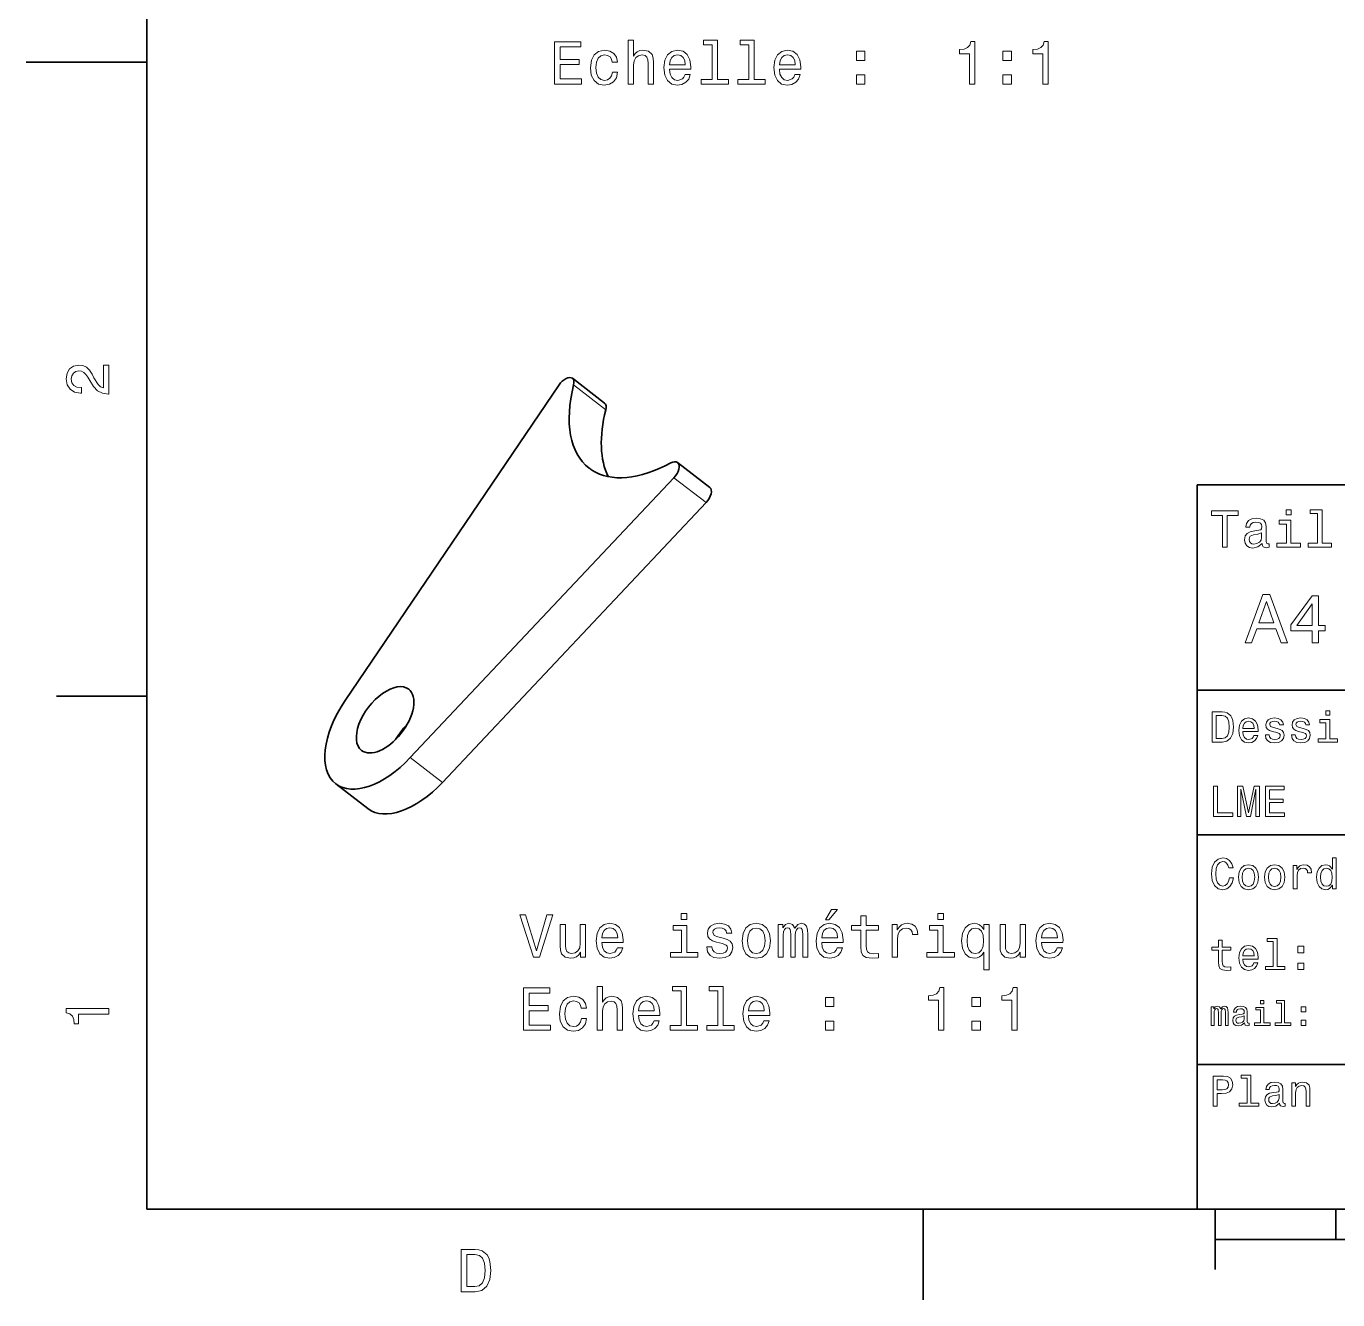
# Model space of a CAD drawing. Extents: x 0 to 297, y 0 to 210.
# Drawn here: x 0 to 108.7, y 2.5 to 108 of the extents above; entities that cross this region are included whole.
import ezdxf

# ---------------------------------------------------------------- set-up
doc = ezdxf.new("R2010")
doc.units = 0

msp = doc.modelspace()

# ---------------------------------------------------------------- linework, layer by layer
at = {"color": 7, "lineweight": 35}
for p, q in [((10, 200), (10, 10)), ((44.139091, 78.273125), (26.422001, 52.147549)), ((53.657539, 70.58255), (31.815496, 47.403862)), ((97, 10), (97, 70)), ((97, 70), (287, 70)), ((56.322235, 68.52935), (34.48019, 45.350662)), ((97, 53), (162, 53)), ((97, 41), (162, 41)), ((97, 22), (162, 22)), ((10, 10), (287, 10)), ((97, 10), (287, 10)), ((98.5, 7.5), (198.5, 7.5))]:
    msp.add_line(p, q, dxfattribs=at)
at = {"color": 7, "lineweight": 35, "ltscale": 0.25}
msp.add_line((10, 105), (0, 105), dxfattribs=at)
at = {"color": 7, "lineweight": 35, "ltscale": 0.084099}
for p, q in [((47.908073, 76.772141), (45.243378, 78.82534)), ((56.621529, 69.789574), (53.956833, 71.842773)), ((28.306526, 43.179794), (25.641832, 45.232994))]:
    msp.add_line(p, q, dxfattribs=at)
at = {"color": 7, "lineweight": 13, "ltscale": 0.084099}
for p, q in [((48.014305, 76.219543), (45.349609, 78.272751)), ((56.322235, 68.52935), (53.657539, 70.58255)), ((34.48019, 45.350662), (31.815496, 47.403862))]:
    msp.add_line(p, q, dxfattribs=at)
at = {"color": 7, "lineweight": 35, "ltscale": 0.1875}
for p, q in [((10, 52.5), (2.5, 52.5)), ((74.300003, 10), (74.300003, 2.5))]:
    msp.add_line(p, q, dxfattribs=at)
at = {"color": 7, "lineweight": 35, "ltscale": 0.125}
msp.add_line((98.5, 10), (98.5, 5), dxfattribs=at)
at = {"color": 7, "lineweight": 35, "ltscale": 0.0625}
msp.add_line((108.5, 10), (108.5, 7.5), dxfattribs=at)
at = {"color": 7, "lineweight": 13}
for points in [[(43.772778, 103.202789), (45.991798, 103.202789), (45.991798, 103.626419), (44.236755, 103.626419), (44.236755, 104.811577), (45.800156, 104.811577), (45.800156, 105.230164), (44.236755, 105.230164), (44.236755, 106.27916), (45.95145, 106.27916), (45.95145, 106.702789), (43.772778, 106.702789)], [(49.859951, 103.202789), (50.303757, 103.202789), (50.303757, 104.76619), (50.349144, 105.12426), (50.495399, 105.386505), (50.722343, 105.54789), (51.024937, 105.608406), (51.267014, 105.557976), (51.418312, 105.421806), (51.493958, 105.194862), (51.519173, 104.892273), (51.519173, 103.202789), (51.962978, 103.202789), (51.962978, 104.983047), (51.942806, 105.341118), (51.852028, 105.638672), (51.554478, 105.911003), (51.0905, 106.006821), (50.838341, 105.971519), (50.621479, 105.875702), (50.439922, 105.724403), (50.303757, 105.517632), (50.303757, 106.82383), (49.859951, 106.82383)], [(56.814564, 106.45063), (56.814564, 103.575989), (55.901741, 103.575989), (55.901741, 103.202789), (58.166149, 103.202789), (58.166149, 103.575989), (57.258369, 103.575989), (57.258369, 106.82383), (56.118599, 106.82383), (56.118599, 106.45063)], [(59.850586, 106.45063), (59.850586, 103.575989), (58.937763, 103.575989), (58.937763, 103.202789), (61.202171, 103.202789), (61.202171, 103.575989), (60.294392, 103.575989), (60.294392, 106.82383), (59.154621, 106.82383), (59.154621, 106.45063)], [(78.137329, 103.202789), (78.59626, 103.202789), (78.59626, 106.728004), (78.253326, 106.728004), (78.162544, 106.420372), (77.980988, 106.213593), (77.703613, 106.09256), (77.320328, 106.052216), (77.320328, 105.694145), (78.137329, 105.694145)], [(84.209373, 103.202789), (84.668304, 103.202789), (84.668304, 106.728004), (84.325363, 106.728004), (84.234589, 106.420372), (84.053032, 106.213593), (83.77565, 106.09256), (83.392365, 106.052216), (83.392365, 105.694145), (84.209373, 105.694145)], [(48.548714, 105.013306), (48.987473, 105.013306), (48.896698, 105.416763), (48.679836, 105.734489), (48.341942, 105.931175), (47.903179, 106.006821), (47.419029, 105.90596), (47.050873, 105.623535), (46.818886, 105.164604), (46.738194, 104.549332), (46.813843, 103.939102), (47.040787, 103.485207), (47.398857, 103.202789), (47.88805, 103.106972), (48.32177, 103.182617), (48.659664, 103.394432), (48.891651, 103.727287), (48.992516, 104.171089), (48.568886, 104.171089), (48.493237, 103.888672), (48.352028, 103.676849), (48.150299, 103.545731), (47.903179, 103.505386), (47.595543, 103.570946), (47.373642, 103.772675), (47.237473, 104.100487), (47.192085, 104.564461), (47.237473, 105.018349), (47.378685, 105.346161), (47.605629, 105.54789), (47.903179, 105.618492), (48.165428, 105.573105), (48.362114, 105.457115), (48.493237, 105.265472)], [(53.284302, 104.428291), (55.059521, 104.428291), (55.064564, 104.635063), (54.983871, 105.215034), (54.761971, 105.648758), (54.408943, 105.911003), (53.939922, 106.006821), (53.480991, 105.90596), (53.127964, 105.623535), (52.90102, 105.164604), (52.820328, 104.559418), (52.895977, 103.939102), (53.122921, 103.485207), (53.470901, 103.202789), (53.924793, 103.106972), (54.318165, 103.172531), (54.64093, 103.344002), (54.877964, 103.616333), (55.01413, 103.979446), (54.575371, 103.979446), (54.484592, 103.777718), (54.35347, 103.626419), (53.98027, 103.505386), (53.692806, 103.56086), (53.475945, 103.737373), (53.334736, 104.024834), (53.284302, 104.413162)], [(53.284302, 104.801491), (53.339779, 105.149475), (53.475945, 105.406677), (53.68272, 105.563019), (53.955055, 105.618492), (54.222343, 105.563019), (54.429115, 105.406677), (54.555199, 105.149475), (54.600586, 104.801491)], [(62.392372, 104.428291), (64.167587, 104.428291), (64.17263, 104.635063), (64.091942, 105.215034), (63.870041, 105.648758), (63.517014, 105.911003), (63.047993, 106.006821), (62.589058, 105.90596), (62.236034, 105.623535), (62.009087, 105.164604), (61.928398, 104.559418), (62.004044, 103.939102), (62.230988, 103.485207), (62.578972, 103.202789), (63.032864, 103.106972), (63.426235, 103.172531), (63.749001, 103.344002), (63.986034, 103.616333), (64.1222, 103.979446), (63.683441, 103.979446), (63.592659, 103.777718), (63.46154, 103.626419), (63.088341, 103.505386), (62.800873, 103.56086), (62.584015, 103.737373), (62.442806, 104.024834), (62.392372, 104.413162)], [(62.392372, 104.801491), (62.447849, 105.149475), (62.584015, 105.406677), (62.790787, 105.563019), (63.063126, 105.618492), (63.330414, 105.563019), (63.537186, 105.406677), (63.663269, 105.149475), (63.708656, 104.801491)], [(68.772057, 105.159561), (69.468018, 105.159561), (69.468018, 105.911003), (68.772057, 105.911003)], [(80.916145, 105.159561), (81.612106, 105.159561), (81.612106, 105.911003), (80.916145, 105.911003)], [(68.772057, 103.202789), (69.468018, 103.202789), (69.468018, 103.954231), (68.772057, 103.954231)], [(80.916145, 103.202789), (81.612106, 103.202789), (81.612106, 103.954231), (80.916145, 103.954231)], [(6.833213, 77.519447), (6.833213, 79.925072), (6.399496, 79.925072), (6.399496, 78.023773), (6.162464, 78.129684), (5.965778, 78.311241), (5.607709, 78.871033), (5.456412, 79.168587), (5.239553, 79.501442), (4.987392, 79.738472), (4.689842, 79.874641), (4.351945, 79.925072), (3.928314, 79.839333), (3.595461, 79.602303), (3.383646, 79.239189), (3.307997, 78.770172), (3.393732, 78.286018), (3.630764, 77.91787), (4.009006, 77.680832), (4.508286, 77.600143), (4.578891, 77.600143), (4.578891, 78.059074), (4.538545, 78.059074), (4.195605, 78.104462), (3.943444, 78.240631), (3.782061, 78.457489), (3.726585, 78.744957), (3.777017, 79.03746), (3.903098, 79.254318), (4.099784, 79.395531), (4.346902, 79.445961), (4.578891, 79.41066), (4.775577, 79.314842), (4.947046, 79.153458), (5.098343, 78.931557), (5.259727, 78.634003), (5.572406, 78.139771), (5.90526, 77.791786), (6.308718, 77.585014), (6.818084, 77.519447)], [(99.102303, 64.837173), (99.5, 64.837173), (99.5, 67.47406), (100.407784, 67.47406), (100.407784, 67.837173), (98.190201, 67.837173), (98.190201, 67.47406), (99.102303, 67.47406)], [(104.786743, 67.940918), (104.384727, 67.940918), (104.384727, 67.508644), (104.786743, 67.508644)], [(106.969742, 67.621033), (106.969742, 65.157059), (106.187317, 65.157059), (106.187317, 64.837173), (108.128242, 64.837173), (108.128242, 65.157059), (107.350143, 65.157059), (107.350143, 67.940918), (106.373199, 67.940918), (106.373199, 67.621033)], [(102.387611, 65.139771), (102.387611, 65.126801), (102.409225, 64.979828), (102.47406, 64.876076), (102.746399, 64.793945), (102.958214, 64.828529), (102.958214, 65.122475), (102.867432, 65.109505), (102.746399, 65.165703), (102.724785, 65.338615), (102.724785, 66.540344), (102.672913, 66.84726), (102.521614, 67.0634), (102.257927, 67.193085), (101.886169, 67.240631), (101.523056, 67.188759), (101.255043, 67.041786), (101.086456, 66.812675), (101.030258, 66.510086), (101.030258, 66.484146), (101.371758, 66.484146), (101.402016, 66.665703), (101.497116, 66.795387), (101.65274, 66.873199), (101.873199, 66.903458), (102.085014, 66.881844), (102.236313, 66.817001), (102.327087, 66.704605), (102.357346, 66.548988), (102.340057, 66.367432), (102.270897, 66.276657), (102.097984, 66.233429), (101.773773, 66.198845), (101.402016, 66.121033), (101.138329, 65.982704), (100.982712, 65.766571), (100.935158, 65.446686), (100.978386, 65.161385), (101.112389, 64.949562), (101.328529, 64.815559), (101.626801, 64.768013), (102.028816, 64.858788)], [(104.773773, 65.157059), (104.773773, 67.080688), (103.796829, 67.080688), (103.796829, 66.756485), (104.393372, 66.756485), (104.393372, 65.157059), (103.615273, 65.157059), (103.615273, 64.837173), (105.560516, 64.837173), (105.560516, 65.157059)], [(102.344383, 65.649857), (102.292511, 65.425072), (102.154182, 65.252159), (101.946686, 65.139771), (101.691643, 65.100861), (101.527374, 65.122475), (101.41066, 65.191643), (101.337173, 65.312675), (101.315559, 65.481262), (101.332855, 65.632561), (101.402016, 65.740631), (101.678673, 65.861671), (102.028816, 65.913544), (102.344383, 66.017288)], [(100.982712, 56.9049), (101.51297, 56.9049), (101.933716, 58.080692), (103.530258, 58.080692), (103.951012, 56.9049), (104.492798, 56.9049), (103.028816, 60.910664), (102.440926, 60.910664)], [(102.118156, 58.570606), (102.734871, 60.334293), (103.351585, 58.570606)], [(106.521614, 56.9049), (107.040344, 56.9049), (107.040344, 57.896255), (107.610954, 57.896255), (107.610954, 58.357349), (107.040344, 58.357349), (107.040344, 60.818443), (106.515854, 60.818443), (104.763687, 58.403458), (104.763687, 57.896255), (106.521614, 57.896255)], [(105.247841, 58.357349), (106.521614, 60.149857), (106.521614, 58.357349)], [(99.080688, 51.190563), (98.248558, 51.190563), (98.248558, 48.690563), (99.080688, 48.690563), (99.473343, 48.769814), (99.765129, 49.011169), (99.945244, 49.40382), (100.010086, 49.940563), (99.952446, 50.488113), (99.880402, 50.70425), (99.779541, 50.877163), (99.487755, 51.111313), (99.296829, 51.168949)], [(107.992798, 51.27702), (107.657784, 51.27702), (107.657784, 50.916786), (107.992798, 50.916786)], [(99.055473, 50.891571), (99.329254, 50.837536), (99.516571, 50.671829), (99.628242, 50.376442), (99.664268, 49.940563), (99.624641, 49.519093), (99.51297, 49.223705), (99.322044, 49.047192), (99.055473, 48.989555), (98.583572, 48.989555), (98.583572, 50.891571)], [(100.784584, 49.565922), (102.052597, 49.565922), (102.056198, 49.713619), (101.998558, 50.127884), (101.840057, 50.437683), (101.587898, 50.625), (101.252884, 50.693443), (100.925072, 50.621399), (100.672913, 50.41967), (100.510803, 50.091862), (100.453171, 49.659584), (100.507202, 49.216499), (100.669312, 48.892292), (100.91787, 48.690563), (101.242073, 48.62212), (101.523056, 48.668949), (101.753601, 48.791428), (101.922913, 48.98595), (102.020172, 49.245319), (101.706772, 49.245319), (101.64193, 49.101227), (101.548271, 48.993156), (101.2817, 48.9067), (101.07637, 48.946327), (100.921471, 49.072407), (100.820602, 49.27774), (100.784584, 49.555115)], [(100.784584, 49.832493), (100.824211, 50.081055), (100.921471, 50.264771), (101.069168, 50.376442), (101.263687, 50.416069), (101.454613, 50.376442), (101.602303, 50.264771), (101.69236, 50.081055), (101.724785, 49.832493)], [(103.623199, 49.818085), (103.317001, 49.890129), (103.090057, 49.972984), (103.014412, 50.142292), (103.036026, 50.261169), (103.111671, 50.347622), (103.234146, 50.401657), (103.41066, 50.423271), (103.579971, 50.401657), (103.713257, 50.336815), (103.799713, 50.239555), (103.835732, 50.109871), (104.145531, 50.109871), (104.145531, 50.117077), (104.091499, 50.351227), (103.943802, 50.534943), (103.713257, 50.650219), (103.41066, 50.693443), (103.104469, 50.650219), (102.881126, 50.531342), (102.740631, 50.354828), (102.697403, 50.131485), (102.729828, 49.915348), (102.830688, 49.76405), (102.996399, 49.655983), (103.237755, 49.580334), (103.590775, 49.493877), (103.806915, 49.40382), (103.864555, 49.331772), (103.886169, 49.223705), (103.853745, 49.09042), (103.767288, 48.989555), (103.626801, 48.924713), (103.439484, 48.903099), (103.241356, 48.924713), (103.09726, 49.000362), (103, 49.122841), (102.960373, 49.292149), (102.654175, 49.292149), (102.704613, 49.003963), (102.852303, 48.795029), (103.086456, 48.668949), (103.41066, 48.62212), (103.749283, 48.668949), (103.997841, 48.795029), (104.149139, 48.996758), (104.203171, 49.259727), (104.163544, 49.486671), (104.051872, 49.641571), (103.868156, 49.742435)], [(105.791786, 49.818085), (105.485588, 49.890129), (105.258644, 49.972984), (105.182999, 50.142292), (105.204613, 50.261169), (105.280258, 50.347622), (105.40274, 50.401657), (105.579254, 50.423271), (105.748558, 50.401657), (105.881844, 50.336815), (105.9683, 50.239555), (106.004326, 50.109871), (106.314117, 50.109871), (106.314117, 50.117077), (106.260086, 50.351227), (106.112396, 50.534943), (105.881844, 50.650219), (105.579254, 50.693443), (105.273056, 50.650219), (105.049713, 50.531342), (104.909225, 50.354828), (104.865997, 50.131485), (104.898415, 49.915348), (104.999283, 49.76405), (105.164986, 49.655983), (105.406342, 49.580334), (105.759369, 49.493877), (105.975502, 49.40382), (106.033142, 49.331772), (106.054756, 49.223705), (106.022339, 49.09042), (105.935883, 48.989555), (105.795387, 48.924713), (105.60807, 48.903099), (105.409943, 48.924713), (105.265854, 49.000362), (105.168587, 49.122841), (105.12896, 49.292149), (104.822769, 49.292149), (104.873199, 49.003963), (105.020897, 48.795029), (105.255043, 48.668949), (105.579254, 48.62212), (105.91787, 48.668949), (106.166428, 48.795029), (106.317726, 48.996758), (106.371758, 49.259727), (106.33213, 49.486671), (106.220459, 49.641571), (106.036743, 49.742435)], [(107.981987, 48.957134), (107.981987, 50.560158), (107.16787, 50.560158), (107.16787, 50.289986), (107.664986, 50.289986), (107.664986, 48.957134), (107.016571, 48.957134), (107.016571, 48.690563), (108.637611, 48.690563), (108.637611, 48.957134)], [(98.353027, 42.530979), (99.959656, 42.530979), (99.959656, 42.833572), (98.684441, 42.833572), (98.684441, 45.030979), (98.353027, 45.030979)], [(100.352303, 42.530979), (100.629684, 42.530979), (100.629684, 44.80043), (101.097984, 42.530979), (101.407784, 42.530979), (101.872482, 44.80043), (101.872482, 42.530979), (102.153458, 42.530979), (102.153458, 45.030979), (101.713974, 45.030979), (101.252884, 42.826366), (100.795387, 45.030979), (100.352303, 45.030979)], [(102.664986, 42.530979), (104.25, 42.530979), (104.25, 42.833572), (102.996399, 42.833572), (102.996399, 43.680115), (104.113113, 43.680115), (104.113113, 43.979107), (102.996399, 43.979107), (102.996399, 44.728386), (104.221184, 44.728386), (104.221184, 45.030979), (102.664986, 45.030979)], [(108.201729, 36.829971), (108.201729, 36.530979), (108.51873, 36.530979), (108.51873, 39.117435), (108.20533, 39.117435), (108.20533, 38.170029), (107.963974, 38.443802), (107.816284, 38.508644), (107.646973, 38.533859), (107.340775, 38.461815), (107.103027, 38.260086), (106.948128, 37.935879), (106.894089, 37.5), (106.948128, 37.064121), (107.103027, 36.736309), (107.340775, 36.530979), (107.646973, 36.462536), (107.816284, 36.487751), (107.967575, 36.552593)], [(99.66787, 37.460373), (99.595818, 37.15778), (99.476944, 36.941643), (99.311241, 36.808357), (99.116714, 36.765129), (98.882568, 36.829971), (98.698845, 37.024494), (98.57637, 37.341499), (98.536743, 37.780979), (98.57637, 38.216858), (98.695244, 38.537464), (98.87896, 38.731987), (99.116714, 38.80043), (99.289627, 38.764408), (99.437317, 38.663544), (99.552597, 38.501442), (99.631844, 38.278099), (99.97406, 38.278099), (99.865997, 38.620316), (99.678673, 38.879681), (99.422913, 39.041786), (99.116714, 39.099422), (98.734871, 39.009365), (98.443085, 38.757202), (98.25576, 38.342937), (98.190926, 37.780979), (98.25576, 37.219021), (98.443085, 36.804756), (98.734871, 36.548992), (99.116714, 36.462536), (99.451729, 36.530979), (99.721901, 36.721901), (99.912827, 37.035301), (100.013687, 37.460373)], [(100.413544, 37.496399), (100.471184, 37.056915), (100.636887, 36.732708), (100.899857, 36.530979), (101.252884, 36.462536), (101.602303, 36.530979), (101.865273, 36.729107), (102.030983, 37.053314), (102.092216, 37.496399), (102.030983, 37.935879), (101.865273, 38.263687), (101.602303, 38.461815), (101.252884, 38.533859), (100.899857, 38.461815), (100.636887, 38.260086), (100.471184, 37.935879)], [(100.737755, 37.5), (100.770172, 37.824207), (100.87104, 38.058357), (101.033142, 38.20245), (101.252884, 38.25288), (101.469017, 38.20245), (101.631126, 38.061958), (101.731987, 37.824207), (101.768013, 37.5), (101.731987, 37.172188), (101.631126, 36.934437), (101.469017, 36.790344), (101.252884, 36.743515), (101.033142, 36.790344), (100.87104, 36.934437), (100.770172, 37.172188)], [(102.58213, 37.496399), (102.639771, 37.056915), (102.805473, 36.732708), (103.068443, 36.530979), (103.421471, 36.462536), (103.770897, 36.530979), (104.033859, 36.729107), (104.19957, 37.053314), (104.260803, 37.496399), (104.19957, 37.935879), (104.033859, 38.263687), (103.770897, 38.461815), (103.421471, 38.533859), (103.068443, 38.461815), (102.805473, 38.260086), (102.639771, 37.935879)], [(102.906342, 37.5), (102.938759, 37.824207), (103.039627, 38.058357), (103.201729, 38.20245), (103.421471, 38.25288), (103.637611, 38.20245), (103.799713, 38.061958), (103.900574, 37.824207), (103.9366, 37.5), (103.900574, 37.172188), (103.799713, 36.934437), (103.637611, 36.790344), (103.421471, 36.743515), (103.201729, 36.790344), (103.039627, 36.934437), (102.938759, 37.172188)], [(104.963257, 36.530979), (105.280258, 36.530979), (105.280258, 37.636887), (105.312683, 37.903458), (105.409943, 38.094379), (105.568443, 38.209652), (105.780983, 38.249279), (105.939484, 38.224064), (106.058357, 38.152016), (106.130402, 38.029537), (106.155617, 37.863831), (106.476227, 37.863831), (106.432999, 38.155621), (106.314117, 38.364552), (106.115997, 38.490635), (105.845825, 38.533859), (105.662102, 38.505043), (105.503601, 38.432995), (105.363113, 38.310516), (105.251442, 38.144814), (105.251442, 38.465416), (104.963257, 38.465416)], [(107.701012, 38.249279), (107.909943, 38.198845), (108.068443, 38.058357), (108.162102, 37.824207), (108.198128, 37.5), (108.162102, 37.172188), (108.068443, 36.938038), (107.909943, 36.793949), (107.701012, 36.747116), (107.502884, 36.793949), (107.351585, 36.938038), (107.250717, 37.175793), (107.2183, 37.5), (107.250717, 37.820606), (107.351585, 38.054756), (107.502884, 38.198845)], [(66.203926, 33.956718), (66.50148, 33.956718), (67.202484, 34.814064), (66.708252, 34.814064)], [(43.141247, 34.385391), (42.263725, 31.404844), (41.360985, 34.385391), (40.881878, 34.385391), (42.011562, 30.880348), (42.515884, 30.880348), (43.620354, 34.385391)], [(47.680149, 32.105854), (49.455368, 32.105854), (49.460411, 32.312626), (49.379719, 32.892597), (49.157814, 33.326313), (48.80479, 33.588562), (48.33577, 33.684383), (47.876835, 33.583519), (47.523811, 33.301098), (47.296864, 32.842163), (47.216175, 32.236977), (47.291821, 31.616659), (47.518768, 31.162769), (47.866749, 30.880348), (48.320641, 30.784527), (48.714012, 30.850088), (49.036777, 31.021559), (49.273811, 31.293894), (49.409977, 31.657005), (48.971218, 31.657005), (48.88044, 31.455276), (48.749313, 31.30398), (48.376114, 31.182941), (48.088654, 31.238417), (47.871792, 31.41493), (47.730583, 31.702394), (47.680149, 32.090721)], [(54.735626, 34.501385), (54.266605, 34.501385), (54.266605, 33.997063), (54.735626, 33.997063)], [(57.726261, 32.458878), (57.297585, 32.559742), (56.979862, 32.675735), (56.873955, 32.912769), (56.904213, 33.079197), (57.010124, 33.200233), (57.181591, 33.275883), (57.428711, 33.306141), (57.665741, 33.275883), (57.852341, 33.185104), (57.973381, 33.048935), (58.023811, 32.867378), (58.457527, 32.867378), (58.457527, 32.877468), (58.381882, 33.205276), (58.17511, 33.462482), (57.852341, 33.623863), (57.428711, 33.684383), (57.000038, 33.623863), (56.687355, 33.457436), (56.490669, 33.21032), (56.430153, 32.89764), (56.47554, 32.595047), (56.616749, 32.383228), (56.84874, 32.231934), (57.186634, 32.126026), (57.68087, 32.00499), (57.983467, 31.878908), (58.064156, 31.778042), (58.094414, 31.626745), (58.049026, 31.440147), (57.92799, 31.298937), (57.731304, 31.208158), (57.469055, 31.177898), (57.191681, 31.208158), (56.989948, 31.314066), (56.853783, 31.485535), (56.798306, 31.722567), (56.369633, 31.722567), (56.440239, 31.319109), (56.647011, 31.026602), (56.974819, 30.850088), (57.428711, 30.784527), (57.902771, 30.850088), (58.250755, 31.026602), (58.46257, 31.309023), (58.538219, 31.677177), (58.482742, 31.994902), (58.326405, 32.211761), (58.069199, 32.35297)], [(59.30479, 32.231934), (59.385483, 31.616659), (59.61747, 31.162769), (59.985626, 30.880348), (60.479862, 30.784527), (60.969055, 30.880348), (61.337212, 31.157726), (61.569199, 31.611616), (61.654934, 32.231934), (61.569199, 32.847206), (61.337212, 33.306141), (60.969055, 33.583519), (60.479862, 33.684383), (59.985626, 33.583519), (59.61747, 33.301098), (59.385483, 32.847206)], [(62.295425, 30.880348), (62.703926, 30.880348), (62.703926, 32.690868), (62.729141, 32.9632), (62.804794, 33.159885), (62.920784, 33.275883), (63.072083, 33.32127), (63.193123, 33.280926), (63.273811, 33.180061), (63.314156, 33.008591), (63.329285, 32.781647), (63.329285, 30.880348), (63.71257, 30.880348), (63.71257, 32.690868), (63.737789, 32.958157), (63.813438, 33.154842), (63.934475, 33.275883), (64.08577, 33.32127), (64.20681, 33.280926), (64.287498, 33.180061), (64.337936, 32.781647), (64.337936, 30.880348), (64.746437, 30.880348), (64.746437, 32.751385), (64.721222, 33.139713), (64.640526, 33.437263), (64.479141, 33.61882), (64.216896, 33.684383), (63.909256, 33.583519), (63.672226, 33.291012), (63.485626, 33.578476), (63.172947, 33.684383), (62.885483, 33.583519), (62.688797, 33.301098), (62.688797, 33.588562), (62.295425, 33.588562)], [(65.896286, 32.105854), (67.671509, 32.105854), (67.676544, 32.312626), (67.595856, 32.892597), (67.373955, 33.326313), (67.020927, 33.588562), (66.55191, 33.684383), (66.092972, 33.583519), (65.739952, 33.301098), (65.513, 32.842163), (65.432312, 32.236977), (65.507965, 31.616659), (65.734909, 31.162769), (66.082886, 30.880348), (66.536781, 30.784527), (66.930153, 30.850088), (67.252914, 31.021559), (67.489952, 31.293894), (67.626114, 31.657005), (67.187355, 31.657005), (67.096573, 31.455276), (66.965454, 31.30398), (66.592255, 31.182941), (66.304794, 31.238417), (66.087936, 31.41493), (65.946724, 31.702394), (65.896286, 32.090721)], [(69.139084, 33.119541), (69.139084, 31.762913), (69.169342, 31.324152), (69.310555, 31.021559), (69.592972, 30.845045), (70.072083, 30.784527), (70.596573, 30.809744), (70.596573, 31.193027), (70.213287, 31.162769), (69.865311, 31.203115), (69.678711, 31.329195), (69.598015, 31.541012), (69.582886, 31.838562), (69.582886, 33.119541), (70.596573, 33.119541), (70.596573, 33.497784), (69.582886, 33.497784), (69.582886, 34.28957), (69.139084, 34.28957), (69.139084, 33.497784), (68.372513, 33.497784), (68.372513, 33.119541)], [(71.746429, 30.880348), (72.190231, 30.880348), (72.190231, 32.428619), (72.235626, 32.801819), (72.371796, 33.069107), (72.593697, 33.230492), (72.891243, 33.285969), (73.113144, 33.250664), (73.279572, 33.149799), (73.380432, 32.978333), (73.415741, 32.746342), (73.864586, 32.746342), (73.80407, 33.154842), (73.637642, 33.44735), (73.36026, 33.623863), (72.982025, 33.684383), (72.724815, 33.644035), (72.502914, 33.543171), (72.306229, 33.371704), (72.149887, 33.139713), (72.149887, 33.588562), (71.746429, 33.588562)], [(75.987785, 34.501385), (75.518768, 34.501385), (75.518768, 33.997063), (75.987785, 33.997063)], [(79.316315, 33.169975), (79.159973, 33.396919), (78.983459, 33.558304), (78.776688, 33.649078), (78.539658, 33.684383), (78.110985, 33.583519), (77.77813, 33.301098), (77.561272, 32.847206), (77.485626, 32.236977), (77.561272, 31.621702), (77.77813, 31.167812), (78.110985, 30.880348), (78.539658, 30.784527), (78.776688, 30.814787), (78.978424, 30.90052), (79.15493, 31.056862), (79.316315, 31.293894), (79.316315, 29.831356), (79.760117, 29.831356), (79.760117, 33.588562), (79.316315, 33.588562)], [(84.112427, 32.105854), (85.887634, 32.105854), (85.892685, 32.312626), (85.811989, 32.892597), (85.590088, 33.326313), (85.237061, 33.588562), (84.768044, 33.684383), (84.309113, 33.583519), (83.956085, 33.301098), (83.729141, 32.842163), (83.648445, 32.236977), (83.724091, 31.616659), (83.951035, 31.162769), (84.299026, 30.880348), (84.752914, 30.784527), (85.146286, 30.850088), (85.469055, 31.021559), (85.706085, 31.293894), (85.842255, 31.657005), (85.403488, 31.657005), (85.312714, 31.455276), (85.181587, 31.30398), (84.808388, 31.182941), (84.52092, 31.238417), (84.304062, 31.41493), (84.162857, 31.702394), (84.112427, 32.090721)], [(46.343697, 33.588562), (45.899891, 33.588562), (45.899891, 32.025162), (45.849457, 31.662048), (45.703205, 31.399801), (45.476261, 31.238417), (45.178711, 31.187984), (44.941677, 31.228331), (44.790382, 31.349369), (44.704647, 31.556141), (44.684475, 31.848648), (44.684475, 33.588562), (44.240669, 33.588562), (44.240669, 31.808302), (44.255798, 31.450233), (44.35162, 31.152683), (44.644127, 30.880348), (45.113148, 30.784527), (45.365311, 30.81983), (45.582169, 30.910608), (45.768768, 31.066948), (45.920063, 31.293894), (45.920063, 30.880348), (46.343697, 30.880348)], [(47.680149, 32.47905), (47.735626, 32.827034), (47.871792, 33.08424), (48.078568, 33.240578), (48.350899, 33.296055), (48.618191, 33.240578), (48.824963, 33.08424), (48.951042, 32.827034), (48.996433, 32.47905)], [(54.720497, 31.253548), (54.720497, 33.497784), (53.580727, 33.497784), (53.580727, 33.119541), (54.276691, 33.119541), (54.276691, 31.253548), (53.368912, 31.253548), (53.368912, 30.880348), (55.638363, 30.880348), (55.638363, 31.253548)], [(59.758682, 32.236977), (59.80407, 32.690868), (59.945282, 33.018677), (60.172226, 33.220406), (60.479862, 33.291012), (60.782455, 33.220406), (61.009399, 33.02372), (61.150612, 32.690868), (61.201042, 32.236977), (61.150612, 31.778042), (61.009399, 31.44519), (60.782455, 31.24346), (60.479862, 31.177898), (60.172226, 31.24346), (59.945282, 31.44519), (59.80407, 31.778042)], [(65.896286, 32.47905), (65.951767, 32.827034), (66.087936, 33.08424), (66.294708, 33.240578), (66.567039, 33.296055), (66.834328, 33.240578), (67.0411, 33.08424), (67.167183, 32.827034), (67.21257, 32.47905)], [(75.972656, 31.253548), (75.972656, 33.497784), (74.832886, 33.497784), (74.832886, 33.119541), (75.528854, 33.119541), (75.528854, 31.253548), (74.621071, 31.253548), (74.621071, 30.880348), (76.890518, 30.880348), (76.890518, 31.253548)], [(77.939514, 32.236977), (77.984901, 32.685825), (78.126114, 33.013634), (78.337929, 33.215363), (78.615311, 33.285969), (78.907814, 33.215363), (79.129715, 33.018677), (79.260834, 32.690868), (79.311272, 32.236977), (79.260834, 31.778042), (79.129715, 31.450233), (78.907814, 31.248505), (78.615311, 31.182941), (78.337929, 31.248505), (78.126114, 31.450233), (77.984901, 31.783087)], [(82.77597, 33.588562), (82.332169, 33.588562), (82.332169, 32.025162), (82.281731, 31.662048), (82.135483, 31.399801), (81.908531, 31.238417), (81.610977, 31.187984), (81.373947, 31.228331), (81.222656, 31.349369), (81.136917, 31.556141), (81.116745, 31.848648), (81.116745, 33.588562), (80.672943, 33.588562), (80.672943, 31.808302), (80.688072, 31.450233), (80.78389, 31.152683), (81.076401, 30.880348), (81.545425, 30.784527), (81.797577, 30.81983), (82.014442, 30.910608), (82.201035, 31.066948), (82.352341, 31.293894), (82.352341, 30.880348), (82.77597, 30.880348)], [(84.112427, 32.47905), (84.167892, 32.827034), (84.304062, 33.08424), (84.510834, 33.240578), (84.783173, 33.296055), (85.050461, 33.240578), (85.257233, 33.08424), (85.383316, 32.827034), (85.428703, 32.47905)], [(98.763687, 31.449568), (98.763687, 30.480547), (98.785301, 30.167147), (98.886169, 29.951008), (99.087898, 29.824926), (99.430115, 29.7817), (99.804756, 29.799711), (99.804756, 30.073486), (99.530983, 30.051872), (99.282417, 30.08069), (99.149132, 30.170748), (99.091499, 30.322046), (99.080688, 30.534582), (99.080688, 31.449568), (99.804756, 31.449568), (99.804756, 31.71974), (99.080688, 31.71974), (99.080688, 32.285301), (98.763687, 32.285301), (98.763687, 31.71974), (98.216141, 31.71974), (98.216141, 31.449568)], [(100.784584, 30.725504), (102.052597, 30.725504), (102.056198, 30.873198), (101.998558, 31.287464), (101.840057, 31.597261), (101.587898, 31.784582), (101.252884, 31.853025), (100.925072, 31.780979), (100.672913, 31.57925), (100.510803, 31.25144), (100.453171, 30.819164), (100.507202, 30.37608), (100.669312, 30.051872), (100.91787, 29.850143), (101.242073, 29.7817), (101.523056, 29.828529), (101.753601, 29.951008), (101.922913, 30.145533), (102.020172, 30.404898), (101.706772, 30.404898), (101.64193, 30.260807), (101.548271, 30.152737), (101.2817, 30.066282), (101.07637, 30.105907), (100.921471, 30.231987), (100.820602, 30.437319), (100.784584, 30.714697)], [(100.784584, 30.992075), (100.824211, 31.240633), (100.921471, 31.424351), (101.069168, 31.536022), (101.263687, 31.575647), (101.454613, 31.536022), (101.602303, 31.424351), (101.69236, 31.240633), (101.724785, 30.992075)], [(103.306198, 32.170029), (103.306198, 30.116714), (102.654175, 30.116714), (102.654175, 29.850143), (104.271614, 29.850143), (104.271614, 30.116714), (103.623199, 30.116714), (103.623199, 32.4366), (102.809074, 32.4366), (102.809074, 32.170029)], [(105.341499, 31.247837), (105.838615, 31.247837), (105.838615, 31.784582), (105.341499, 31.784582)], [(105.341499, 29.850143), (105.838615, 29.850143), (105.838615, 30.386887), (105.341499, 30.386887)], [(41.204647, 24.833519), (43.423668, 24.833519), (43.423668, 25.257151), (41.668625, 25.257151), (41.668625, 26.442308), (43.232025, 26.442308), (43.232025, 26.860897), (41.668625, 26.860897), (41.668625, 27.909887), (43.38332, 27.909887), (43.38332, 28.333519), (41.204647, 28.333519)], [(47.291821, 24.833519), (47.735626, 24.833519), (47.735626, 26.396919), (47.781013, 26.75499), (47.927269, 27.017237), (48.154213, 27.178619), (48.456806, 27.23914), (48.698883, 27.188705), (48.850182, 27.05254), (48.925827, 26.825594), (48.951042, 26.523001), (48.951042, 24.833519), (49.394848, 24.833519), (49.394848, 26.613779), (49.374676, 26.971848), (49.283897, 27.269398), (48.986347, 27.541733), (48.522369, 27.637554), (48.27021, 27.602251), (48.053349, 27.50643), (47.871792, 27.355133), (47.735626, 27.148361), (47.735626, 28.454556), (47.291821, 28.454556)], [(54.246433, 28.081358), (54.246433, 25.206718), (53.333611, 25.206718), (53.333611, 24.833519), (55.598019, 24.833519), (55.598019, 25.206718), (54.690239, 25.206718), (54.690239, 28.454556), (53.550468, 28.454556), (53.550468, 28.081358)], [(57.282455, 28.081358), (57.282455, 25.206718), (56.369633, 25.206718), (56.369633, 24.833519), (58.634041, 24.833519), (58.634041, 25.206718), (57.726261, 25.206718), (57.726261, 28.454556), (56.586491, 28.454556), (56.586491, 28.081358)], [(75.569199, 24.833519), (76.02813, 24.833519), (76.02813, 28.358734), (75.685196, 28.358734), (75.594414, 28.051098), (75.412857, 27.844326), (75.135483, 27.723289), (74.752197, 27.682943), (74.752197, 27.324873), (75.569199, 27.324873)], [(81.641243, 24.833519), (82.100174, 24.833519), (82.100174, 28.358734), (81.757233, 28.358734), (81.666458, 28.051098), (81.484901, 27.844326), (81.20752, 27.723289), (80.824234, 27.682943), (80.824234, 27.324873), (81.641243, 27.324873)], [(45.980583, 26.644037), (46.419342, 26.644037), (46.328568, 27.047497), (46.111706, 27.365219), (45.773811, 27.561905), (45.335049, 27.637554), (44.850899, 27.53669), (44.482742, 27.254269), (44.250755, 26.795334), (44.170063, 26.180061), (44.245712, 25.56983), (44.472656, 25.11594), (44.830727, 24.833519), (45.31992, 24.737698), (45.753639, 24.813347), (46.091534, 25.025162), (46.323521, 25.358015), (46.424385, 25.801819), (46.000755, 25.801819), (45.925106, 25.519398), (45.783897, 25.307583), (45.582169, 25.176458), (45.335049, 25.136112), (45.027412, 25.201675), (44.805511, 25.403404), (44.669342, 25.731213), (44.623955, 26.19519), (44.669342, 26.64908), (44.810555, 26.976891), (45.037498, 27.178619), (45.335049, 27.249226), (45.597298, 27.203836), (45.793983, 27.087841), (45.925106, 26.896198)], [(50.716171, 26.059023), (52.49139, 26.059023), (52.496433, 26.265795), (52.415741, 26.845766), (52.19384, 27.279484), (51.840813, 27.541733), (51.371792, 27.637554), (50.912861, 27.53669), (50.559834, 27.254269), (50.33289, 26.795334), (50.252197, 26.190147), (50.327847, 25.56983), (50.55479, 25.11594), (50.902771, 24.833519), (51.356663, 24.737698), (51.750034, 24.803259), (52.0728, 24.97473), (52.309834, 25.247065), (52.445999, 25.610176), (52.00724, 25.610176), (51.916462, 25.408447), (51.785339, 25.257151), (51.41214, 25.136112), (51.124676, 25.191587), (50.907814, 25.368101), (50.766605, 25.655565), (50.716171, 26.043894)], [(50.716171, 26.432222), (50.771648, 26.780205), (50.907814, 27.037409), (51.11459, 27.193748), (51.386925, 27.249226), (51.654213, 27.193748), (51.860985, 27.037409), (51.987068, 26.780205), (52.032455, 26.432222)], [(59.824242, 26.059023), (61.599457, 26.059023), (61.6045, 26.265795), (61.523811, 26.845766), (61.30191, 27.279484), (60.948883, 27.541733), (60.479862, 27.637554), (60.020927, 27.53669), (59.667904, 27.254269), (59.440956, 26.795334), (59.360268, 26.190147), (59.435913, 25.56983), (59.662857, 25.11594), (60.010841, 24.833519), (60.464733, 24.737698), (60.858105, 24.803259), (61.18087, 24.97473), (61.417904, 25.247065), (61.55407, 25.610176), (61.115311, 25.610176), (61.024529, 25.408447), (60.89341, 25.257151), (60.52021, 25.136112), (60.232742, 25.191587), (60.015884, 25.368101), (59.874676, 25.655565), (59.824242, 26.043894)], [(59.824242, 26.432222), (59.879719, 26.780205), (60.015884, 27.037409), (60.222656, 27.193748), (60.494995, 27.249226), (60.762283, 27.193748), (60.969055, 27.037409), (61.095139, 26.780205), (61.140526, 26.432222)], [(66.203926, 26.790291), (66.899887, 26.790291), (66.899887, 27.541733), (66.203926, 27.541733)], [(78.348015, 26.790291), (79.043976, 26.790291), (79.043976, 27.541733), (78.348015, 27.541733)], [(102.524498, 27.293949), (102.256485, 27.293949), (102.256485, 27.005764), (102.524498, 27.005764)], [(103.979828, 27.080692), (103.979828, 25.438042), (103.458214, 25.438042), (103.458214, 25.224785), (104.752159, 25.224785), (104.752159, 25.438042), (104.233429, 25.438042), (104.233429, 27.293949), (103.58213, 27.293949), (103.58213, 27.080692)], [(6.833213, 26.159222), (6.833213, 26.618156), (3.307997, 26.618156), (3.307997, 26.275217), (3.615634, 26.184439), (3.822406, 26.002882), (3.943444, 25.725506), (3.98379, 25.34222), (4.341859, 25.34222), (4.341859, 26.159222)], [(98.170029, 25.224785), (98.403458, 25.224785), (98.403458, 26.259367), (98.41787, 26.414986), (98.461098, 26.527378), (98.527374, 26.59366), (98.613831, 26.619598), (98.682999, 26.596542), (98.729103, 26.538906), (98.752159, 26.440924), (98.760803, 26.311241), (98.760803, 25.224785), (98.979828, 25.224785), (98.979828, 26.259367), (98.99424, 26.412106), (99.03746, 26.524496), (99.106628, 26.59366), (99.193085, 26.619598), (99.262245, 26.596542), (99.308357, 26.538906), (99.337173, 26.311241), (99.337173, 25.224785), (99.570602, 25.224785), (99.570602, 26.293949), (99.556198, 26.515852), (99.510086, 26.685881), (99.41787, 26.789627), (99.268013, 26.827091), (99.092216, 26.769453), (98.956772, 26.602306), (98.850143, 26.766571), (98.671471, 26.827091), (98.507202, 26.769453), (98.394814, 26.60807), (98.394814, 26.772335), (98.170029, 26.772335)], [(100.925072, 25.426514), (100.925072, 25.417868), (100.939484, 25.319885), (100.982712, 25.250721), (101.164268, 25.195967), (101.305473, 25.219021), (101.305473, 25.414986), (101.244957, 25.406342), (101.164268, 25.443806), (101.149857, 25.559078), (101.149857, 26.360231), (101.115273, 26.564842), (101.014412, 26.708935), (100.838615, 26.795389), (100.590775, 26.827091), (100.348701, 26.792507), (100.170029, 26.694525), (100.05764, 26.541788), (100.020172, 26.340059), (100.020172, 26.322767), (100.247841, 26.322767), (100.268013, 26.443806), (100.331413, 26.53026), (100.435158, 26.582134), (100.58213, 26.602306), (100.723343, 26.587896), (100.824211, 26.54467), (100.884727, 26.469742), (100.9049, 26.365995), (100.893372, 26.244957), (100.84726, 26.184439), (100.731987, 26.155621), (100.515854, 26.132566), (100.268013, 26.080692), (100.092216, 25.988474), (99.988472, 25.844381), (99.956772, 25.631124), (99.985588, 25.440924), (100.074928, 25.299713), (100.219017, 25.210375), (100.41787, 25.178675), (100.685883, 25.239195)], [(102.515854, 25.438042), (102.515854, 26.720463), (101.864555, 26.720463), (101.864555, 26.504324), (102.262245, 26.504324), (102.262245, 25.438042), (101.743515, 25.438042), (101.743515, 25.224785), (103.040344, 25.224785), (103.040344, 25.438042)], [(105.60807, 26.342941), (106.005768, 26.342941), (106.005768, 26.772335), (105.60807, 26.772335)], [(66.203926, 24.833519), (66.899887, 24.833519), (66.899887, 25.584959), (66.203926, 25.584959)], [(78.348015, 24.833519), (79.043976, 24.833519), (79.043976, 25.584959), (78.348015, 25.584959)], [(100.896255, 25.766571), (100.861671, 25.616716), (100.769455, 25.501442), (100.631126, 25.426514), (100.461098, 25.400578), (100.351585, 25.414986), (100.273773, 25.461096), (100.224785, 25.541788), (100.210373, 25.654181), (100.221901, 25.755045), (100.268013, 25.827091), (100.452446, 25.907782), (100.685883, 25.942364), (100.896255, 26.011528)], [(105.60807, 25.224785), (106.005768, 25.224785), (106.005768, 25.654181), (105.60807, 25.654181)], [(98.324211, 18.530979), (98.655617, 18.530979), (98.655617, 19.586454), (99.023056, 19.586454), (99.394089, 19.604465), (99.689484, 19.730547), (99.880402, 19.975504), (99.945244, 20.310518), (99.894814, 20.620316), (99.750717, 20.847261), (99.51297, 20.98415), (99.188759, 21.030979), (98.324211, 21.030979)], [(99.098701, 20.724783), (99.314842, 20.703169), (99.473343, 20.634726), (99.567001, 20.508644), (99.599426, 20.310518), (99.5634, 20.101583), (99.466141, 19.975504), (99.30043, 19.910662), (99.073486, 19.892651), (98.655617, 19.892651), (98.655617, 20.724783)], [(101.137611, 20.850864), (101.137611, 18.79755), (100.485588, 18.79755), (100.485588, 18.530979), (102.103027, 18.530979), (102.103027, 18.79755), (101.454613, 18.79755), (101.454613, 21.117435), (100.640488, 21.117435), (100.640488, 20.850864)], [(103.824928, 18.78314), (103.824928, 18.772333), (103.842941, 18.649855), (103.896973, 18.5634), (104.123917, 18.494957), (104.30043, 18.523775), (104.30043, 18.768732), (104.224785, 18.757925), (104.123917, 18.804754), (104.105911, 18.948847), (104.105911, 19.950287), (104.062683, 20.206051), (103.9366, 20.386166), (103.716858, 20.494236), (103.407059, 20.533861), (103.104469, 20.490633), (102.881126, 20.368155), (102.740631, 20.177233), (102.693802, 19.925072), (102.693802, 19.903458), (102.978386, 19.903458), (103.003601, 20.054754), (103.082855, 20.162823), (103.21254, 20.227665), (103.396255, 20.252882), (103.572769, 20.234869), (103.698845, 20.180836), (103.774498, 20.087175), (103.799713, 19.957493), (103.785301, 19.806194), (103.727669, 19.730547), (103.583572, 19.694523), (103.3134, 19.665705), (103.003601, 19.600864), (102.783859, 19.48559), (102.654175, 19.305475), (102.614555, 19.038904), (102.650574, 18.801151), (102.762245, 18.62464), (102.94236, 18.512968), (103.190926, 18.473343), (103.52594, 18.54899)], [(104.844383, 18.530979), (105.161385, 18.530979), (105.161385, 19.647694), (105.193802, 19.903458), (105.298271, 20.090778), (105.460373, 20.206051), (105.676514, 20.249279), (105.849426, 20.213255), (105.957497, 20.115993), (106.011528, 19.95389), (106.029541, 19.737751), (106.029541, 18.530979), (106.346542, 18.530979), (106.346542, 19.802593), (106.33213, 20.058357), (106.267288, 20.270893), (106.054756, 20.465418), (105.723343, 20.533861), (105.539627, 20.508644), (105.384727, 20.440201), (105.251442, 20.324926), (105.146973, 20.170029), (105.146973, 20.465418), (104.844383, 20.465418)], [(103.788902, 19.208212), (103.745674, 19.020893), (103.630402, 18.876801), (103.457489, 18.78314), (103.244957, 18.750719), (103.10807, 18.768732), (103.010803, 18.826368), (102.94957, 18.927233), (102.931557, 19.067722), (102.945969, 19.193804), (103.003601, 19.283861), (103.234146, 19.384726), (103.52594, 19.427954), (103.788902, 19.514408)], [(37.194958, 6.666787), (36.029972, 6.666787), (36.029972, 3.166787), (37.194958, 3.166787), (37.744667, 3.277738), (38.153168, 3.615634), (38.405331, 4.165346), (38.496109, 4.916787), (38.415417, 5.683357), (38.314552, 5.985951), (38.173344, 6.228026), (37.764839, 6.555836), (37.497551, 6.636527)], [(37.159653, 6.248199), (37.542938, 6.17255), (37.805187, 5.940562), (37.961525, 5.527017), (38.011959, 4.916787), (37.956482, 4.326729), (37.800144, 3.913184), (37.532852, 3.666066), (37.159653, 3.585375), (36.498989, 3.585375), (36.498989, 6.248199)]]:
    msp.add_lwpolyline(points, close=True, dxfattribs=at)
at = {"color": 7, "lineweight": 35}
msp.add_arc((48.793438, 74.198235), 3.548397, 232.376836, 236.978444, dxfattribs=at)
for centre, major_axis, ratio, start_param, end_param in [((44.633018, 78.033218), (0.610352, 0.79213), 0.541051, 6.2831676537, 7.965645439), ((54.493019, 81.628983), (-7.858973, -10.246452), 0.523726, 5.4031864218, 6.2819197285), ((44.633018, 78.033218), (0.610352, 0.79213), 0.541051, 5.3902305458, 6.2831676537), ((57.168663, 79.583458), (-7.870666, -10.25367), 0.52358, 5.4038427723, 6.0309716168), ((47.29771, 75.980019), (0.610352, 0.79213), 0.541051, 5.3902305458, 6.2831676537), ((54.493713, 81.629295), (-7.859911, -10.246578), 0.523708, 0.0408877951, 0.8573981137), ((53.346466, 71.050659), (0.610352, 0.79213), 0.541051, 6.2831525401, 7.1594936322), ((53.346466, 71.050659), (0.610352, 0.79213), 0.541051, 4.5304498999, 6.2831525401), ((56.011162, 68.997452), (0.610352, 0.79213), 0.541051, 4.5304498999, 6.2831525401), ((29.731306, 50.540176), (1.953127, 2.534817), 0.541051, 6.2831451052, 9.4247377588), ((29.731306, 50.540176), (1.953127, 2.534817), 0.541051, 4.6772513427, 6.2831451052), ((29.731306, 50.540176), (4.089361, 5.30727), 0.541051, 1.6824601319, 3.1415532275), ((32.396, 48.486977), (1.953127, 2.534817), 0.541051, 1.3312679148, 1.8106571004), ((29.731306, 50.540176), (1.953127, 2.534817), 0.541051, 3.1415524516, 4.6772513427), ((29.731306, 50.540176), (4.089361, 5.30727), 0.541051, 3.1415532275, 4.5304498999), ((32.396, 48.486977), (4.089361, 5.30727), 0.541051, 3.1415532275, 4.5304498999)]:
    msp.add_ellipse(centre, major_axis=major_axis, ratio=ratio, start_param=start_param, end_param=end_param, dxfattribs=at)

doc.saveas('drawing.dxf')
